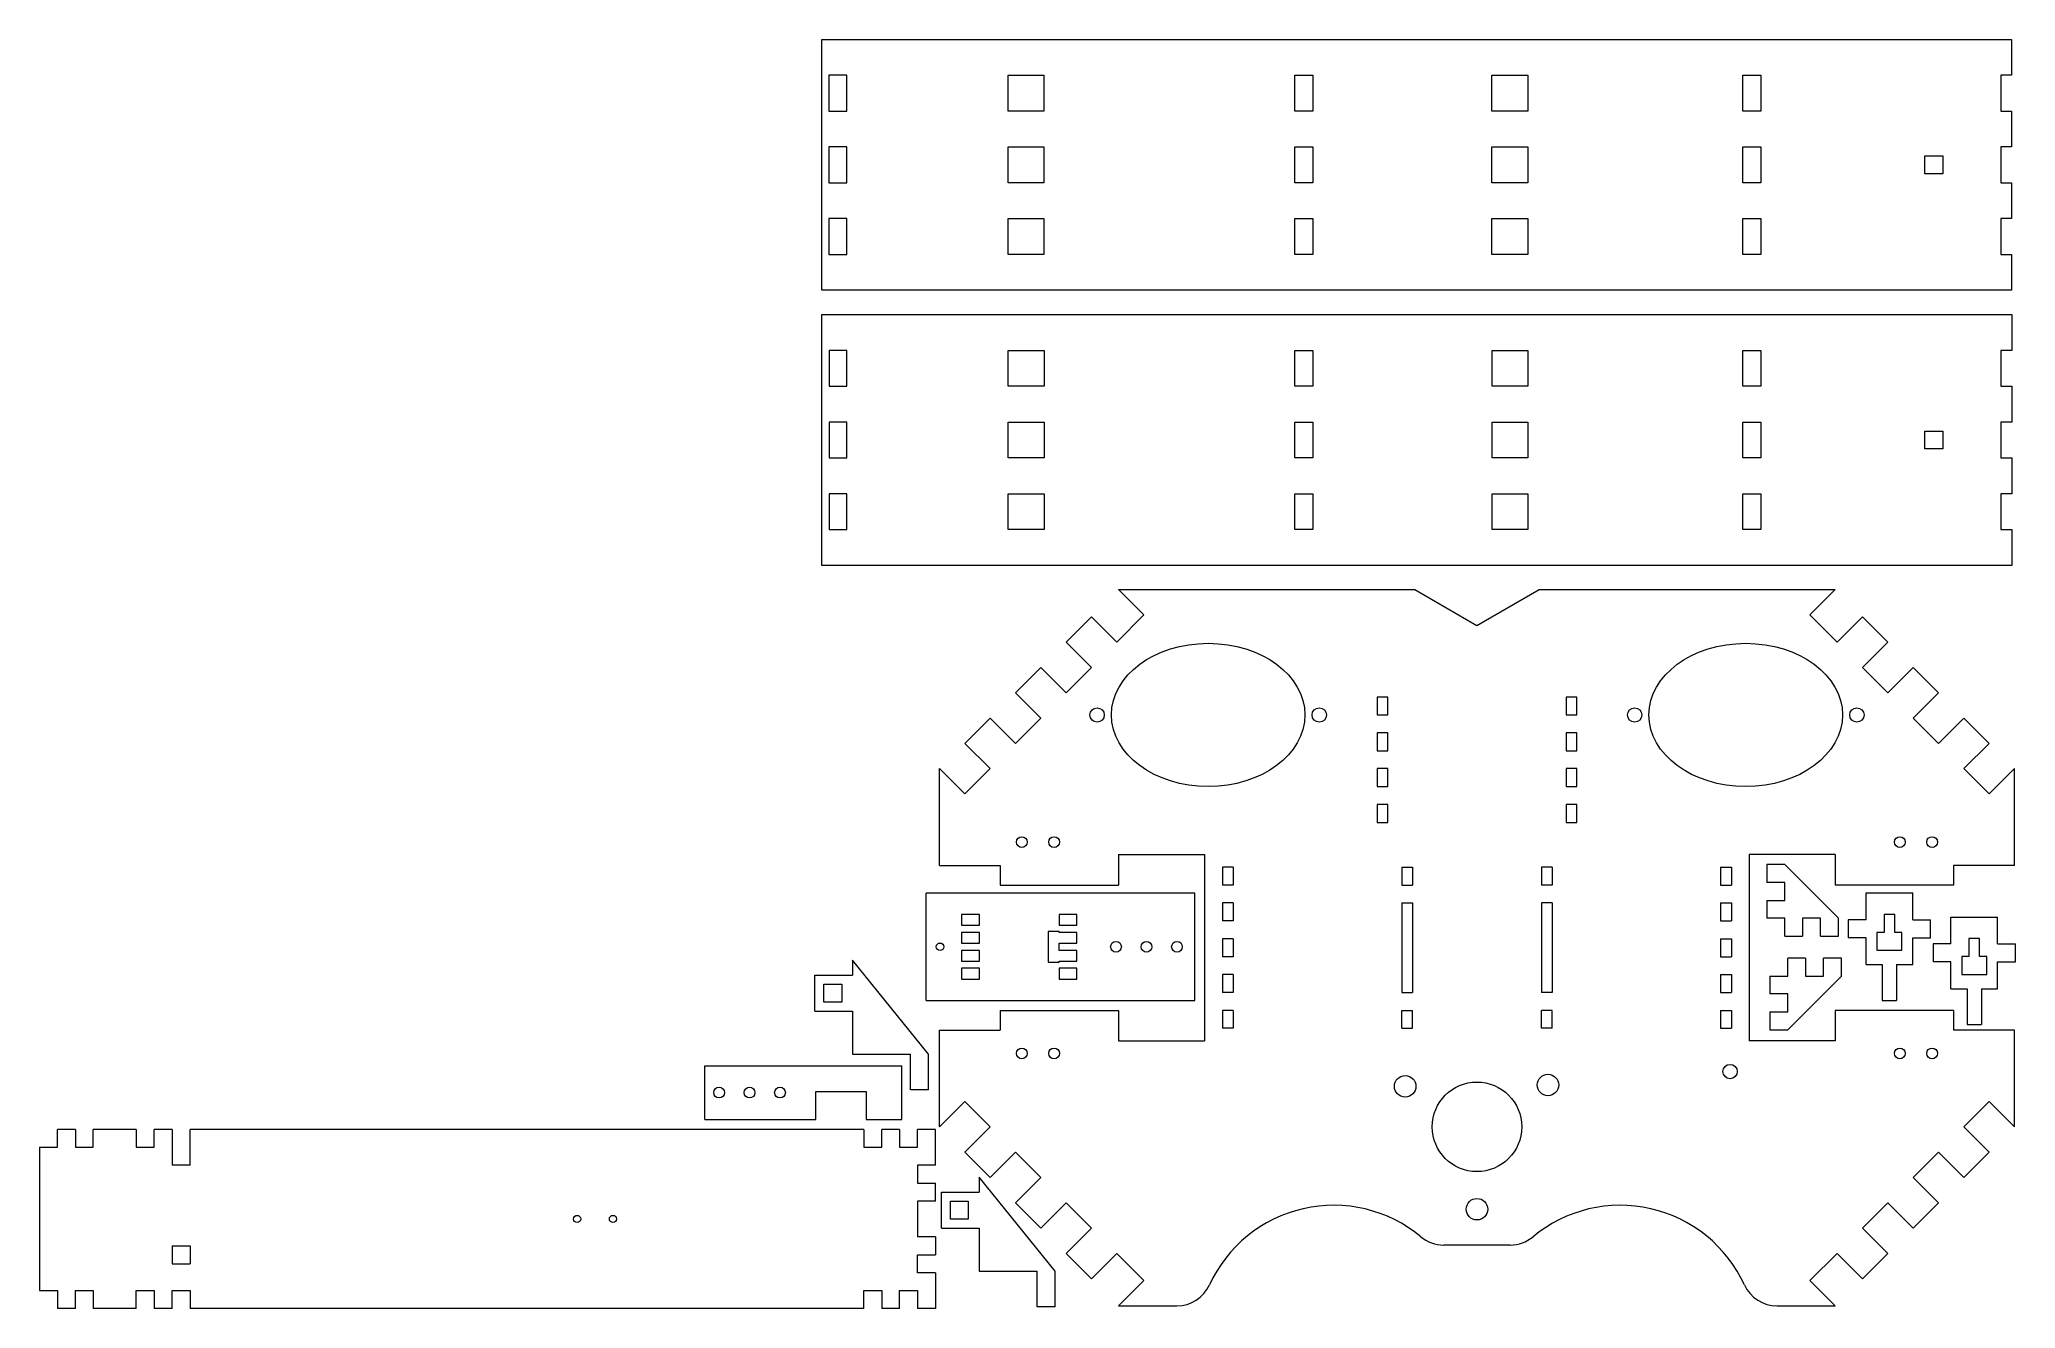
# Model space of a CAD drawing. Header units: millimetres. Extents: x 26 to 578, y 13 to 367.
import ezdxf

# ---------------------------------------------------------------- set-up
doc = ezdxf.new("R2010")
doc.units = ezdxf.units.MM

msp = doc.modelspace()

# ---------------------------------------------------------------- linework, layer by layer
at = {"color": 7, "linetype": 'Continuous', "lineweight": 15}
for p, q in [((244.52, 297.33), (244.52, 367.33)), ((244.52, 367.33), (576.52, 367.33)), ((576.52, 367.33), (576.52, 357.33)), ((251.52, 357.33), (246.52, 357.33)), ((246.52, 357.33), (246.52, 347.33)), ((251.52, 347.33), (251.52, 357.33)), ((296.52, 357.33), (306.52, 357.33)), ((296.52, 347.33), (296.52, 357.33)), ((306.52, 357.33), (306.52, 347.33)), ((376.52, 357.33), (381.52, 357.33)), ((376.52, 347.33), (376.52, 357.33)), ((381.52, 357.33), (381.52, 347.33)), ((431.52, 357.33), (441.52, 357.33)), ((431.52, 347.33), (431.52, 357.33)), ((441.52, 357.33), (441.52, 347.33)), ((501.52, 357.33), (506.52, 357.33)), ((501.52, 347.33), (501.52, 357.33)), ((506.52, 357.33), (506.52, 347.33)), ((576.52, 357.33), (573.52, 357.33)), ((573.52, 357.33), (573.52, 347.33)), ((246.52, 347.33), (251.52, 347.33)), ((306.52, 347.33), (296.52, 347.33)), ((381.52, 347.33), (376.52, 347.33)), ((441.52, 347.33), (431.52, 347.33)), ((506.52, 347.33), (501.52, 347.33)), ((573.52, 347.33), (576.52, 347.33)), ((576.52, 347.33), (576.52, 337.33)), ((251.52, 337.33), (246.52, 337.33)), ((246.52, 337.33), (246.52, 327.33)), ((251.52, 327.33), (251.52, 337.33)), ((296.52, 337.33), (306.52, 337.33)), ((296.52, 327.33), (296.52, 337.33)), ((306.52, 337.33), (306.52, 327.33)), ((376.52, 337.33), (381.52, 337.33)), ((376.52, 327.33), (376.52, 337.33)), ((381.52, 337.33), (381.52, 327.33)), ((431.52, 337.33), (441.52, 337.33)), ((431.52, 327.33), (431.52, 337.33)), ((441.52, 337.33), (441.52, 327.33)), ((501.52, 337.33), (506.52, 337.33)), ((501.52, 327.33), (501.52, 337.33)), ((506.52, 337.33), (506.52, 327.33)), ((576.52, 337.33), (573.52, 337.33)), ((573.52, 337.33), (573.52, 327.33)), ((552.29, 334.83), (557.29, 334.83)), ((552.29, 329.83), (552.29, 334.83)), ((557.29, 334.83), (557.29, 329.83)), ((246.52, 327.33), (251.52, 327.33)), ((306.52, 327.33), (296.52, 327.33)), ((381.52, 327.33), (376.52, 327.33)), ((441.52, 327.33), (431.52, 327.33)), ((506.52, 327.33), (501.52, 327.33)), ((557.29, 329.83), (552.29, 329.83)), ((573.52, 327.33), (576.52, 327.33)), ((576.52, 327.33), (576.52, 317.33)), ((251.52, 317.33), (246.52, 317.33)), ((246.52, 317.33), (246.52, 307.33)), ((251.52, 307.33), (251.52, 317.33)), ((296.52, 317.33), (306.52, 317.33)), ((296.52, 307.33), (296.52, 317.33)), ((306.52, 317.33), (306.52, 307.33)), ((376.52, 317.33), (381.52, 317.33)), ((376.52, 307.33), (376.52, 317.33)), ((381.52, 317.33), (381.52, 307.33)), ((431.52, 317.33), (441.52, 317.33)), ((431.52, 307.33), (431.52, 317.33)), ((441.52, 317.33), (441.52, 307.33)), ((501.52, 317.33), (506.52, 317.33)), ((501.52, 307.33), (501.52, 317.33)), ((506.52, 317.33), (506.52, 307.33)), ((576.52, 317.33), (573.52, 317.33)), ((573.52, 317.33), (573.52, 307.33)), ((246.52, 307.33), (251.52, 307.33)), ((306.52, 307.33), (296.52, 307.33)), ((381.52, 307.33), (376.52, 307.33)), ((441.52, 307.33), (431.52, 307.33)), ((506.52, 307.33), (501.52, 307.33)), ((573.52, 307.33), (576.52, 307.33)), ((576.52, 307.33), (576.52, 297.33)), ((576.52, 297.33), (244.52, 297.33)), ((244.56, 220.51), (244.56, 290.51)), ((244.56, 290.51), (576.56, 290.51)), ((576.56, 290.51), (576.56, 280.51)), ((251.56, 280.51), (246.56, 280.51)), ((246.56, 280.51), (246.56, 270.51)), ((251.56, 270.51), (251.56, 280.51)), ((296.56, 280.51), (306.56, 280.51)), ((296.56, 270.51), (296.56, 280.51)), ((306.56, 280.51), (306.56, 270.51)), ((376.56, 280.51), (381.56, 280.51)), ((376.56, 270.51), (376.56, 280.51)), ((381.56, 280.51), (381.56, 270.51)), ((431.56, 280.51), (441.56, 280.51)), ((431.56, 270.51), (431.56, 280.51)), ((441.56, 280.51), (441.56, 270.51)), ((501.56, 280.51), (506.56, 280.51)), ((501.56, 270.51), (501.56, 280.51)), ((506.56, 280.51), (506.56, 270.51)), ((576.56, 280.51), (573.56, 280.51)), ((573.56, 280.51), (573.56, 270.51)), ((246.56, 270.51), (251.56, 270.51)), ((306.56, 270.51), (296.56, 270.51)), ((381.56, 270.51), (376.56, 270.51)), ((441.56, 270.51), (431.56, 270.51)), ((506.56, 270.51), (501.56, 270.51)), ((573.56, 270.51), (576.56, 270.51)), ((576.56, 270.51), (576.56, 260.51)), ((251.56, 260.51), (246.56, 260.51)), ((246.56, 260.51), (246.56, 250.51)), ((251.56, 250.51), (251.56, 260.51)), ((296.56, 260.51), (306.56, 260.51)), ((296.56, 250.51), (296.56, 260.51)), ((306.56, 260.51), (306.56, 250.51)), ((376.56, 260.51), (381.56, 260.51)), ((376.56, 250.51), (376.56, 260.51)), ((381.56, 260.51), (381.56, 250.51)), ((431.56, 260.51), (441.56, 260.51)), ((431.56, 250.51), (431.56, 260.51)), ((441.56, 260.51), (441.56, 250.51)), ((501.56, 260.51), (506.56, 260.51)), ((501.56, 250.51), (501.56, 260.51)), ((506.56, 260.51), (506.56, 250.51)), ((576.56, 260.51), (573.56, 260.51)), ((573.56, 260.51), (573.56, 250.51)), ((552.33, 258.01), (557.33, 258.01)), ((552.33, 253.01), (552.33, 258.01)), ((557.33, 258.01), (557.33, 253.01)), ((246.56, 250.51), (251.56, 250.51)), ((306.56, 250.51), (296.56, 250.51)), ((381.56, 250.51), (376.56, 250.51)), ((441.56, 250.51), (431.56, 250.51)), ((506.56, 250.51), (501.56, 250.51)), ((557.33, 253.01), (552.33, 253.01)), ((573.56, 250.51), (576.56, 250.51)), ((576.56, 250.51), (576.56, 240.51)), ((251.56, 240.51), (246.56, 240.51)), ((246.56, 240.51), (246.56, 230.51)), ((251.56, 230.51), (251.56, 240.51)), ((296.56, 240.51), (306.56, 240.51)), ((296.56, 230.51), (296.56, 240.51)), ((306.56, 240.51), (306.56, 230.51)), ((376.56, 240.51), (381.56, 240.51)), ((376.56, 230.51), (376.56, 240.51)), ((381.56, 240.51), (381.56, 230.51)), ((431.56, 240.51), (441.56, 240.51)), ((431.56, 230.51), (431.56, 240.51)), ((441.56, 240.51), (441.56, 230.51)), ((501.56, 240.51), (506.56, 240.51)), ((501.56, 230.51), (501.56, 240.51)), ((506.56, 240.51), (506.56, 230.51)), ((576.56, 240.51), (573.56, 240.51)), ((573.56, 240.51), (573.56, 230.51)), ((246.56, 230.51), (251.56, 230.51)), ((306.56, 230.51), (296.56, 230.51)), ((381.56, 230.51), (376.56, 230.51)), ((441.56, 230.51), (431.56, 230.51)), ((506.56, 230.51), (501.56, 230.51)), ((573.56, 230.51), (576.56, 230.51)), ((576.56, 230.51), (576.56, 220.51)), ((576.56, 220.51), (244.56, 220.51)), ((327.34, 213.75), (334.41, 206.68)), ((327.34, 213.75), (410.02, 213.75)), ((410.02, 213.75), (427.34, 203.75)), ((427.34, 203.75), (444.66, 213.75)), ((444.66, 213.75), (527.34, 213.75)), ((527.34, 213.75), (520.27, 206.68)), ((312.7, 199.1), (319.77, 206.17)), ((326.84, 199.1), (319.77, 206.17)), ((334.41, 206.68), (326.84, 199.1)), ((520.27, 206.68), (527.84, 199.1)), ((527.84, 199.1), (534.91, 206.17)), ((541.98, 199.1), (534.91, 206.17)), ((319.77, 192.03), (312.7, 199.1)), ((534.91, 192.03), (541.98, 199.1)), ((298.55, 184.96), (305.62, 192.03)), ((305.62, 192.03), (312.7, 184.96)), ((312.7, 184.96), (319.77, 192.03)), ((541.98, 184.96), (534.91, 192.03)), ((549.06, 192.03), (541.98, 184.96)), ((556.13, 184.96), (549.06, 192.03)), ((305.62, 177.89), (298.55, 184.96)), ((402.49, 183.75), (399.49, 183.75)), ((399.49, 183.75), (399.49, 178.75)), ((402.49, 178.75), (402.49, 183.75)), ((455.19, 183.75), (452.19, 183.75)), ((452.19, 183.75), (452.19, 178.75)), ((455.19, 178.75), (455.19, 183.75)), ((549.06, 177.89), (556.13, 184.96)), ((284.41, 170.82), (291.48, 177.89)), ((291.48, 177.89), (298.55, 170.82)), ((298.55, 170.82), (305.62, 177.89)), ((399.49, 178.75), (402.49, 178.75)), ((452.19, 178.75), (455.19, 178.75)), ((556.13, 170.82), (549.06, 177.89)), ((563.2, 177.89), (556.13, 170.82)), ((570.27, 170.82), (563.2, 177.89)), ((399.49, 173.75), (399.49, 168.75)), ((402.49, 173.75), (399.49, 173.75)), ((402.49, 168.75), (402.49, 173.75)), ((455.19, 173.75), (452.19, 173.75)), ((452.19, 173.75), (452.19, 168.75)), ((455.19, 168.75), (455.19, 173.75)), ((284.41, 170.82), (291.48, 163.75)), ((399.49, 168.75), (402.49, 168.75)), ((452.19, 168.75), (455.19, 168.75)), ((570.27, 170.82), (563.2, 163.75)), ((277.34, 136.75), (277.34, 163.75)), ((284.41, 156.68), (277.34, 163.75)), ((291.48, 163.75), (284.41, 156.68)), ((399.49, 163.75), (399.49, 158.75)), ((402.49, 163.75), (399.49, 163.75)), ((402.49, 158.75), (402.49, 163.75)), ((455.19, 163.75), (452.19, 163.75)), ((452.19, 163.75), (452.19, 158.75)), ((455.19, 158.75), (455.19, 163.75)), ((563.2, 163.75), (570.27, 156.68)), ((570.27, 156.68), (577.34, 163.75)), ((577.34, 136.75), (577.34, 163.75)), ((399.49, 158.75), (402.49, 158.75)), ((452.19, 158.75), (455.19, 158.75)), ((399.49, 153.75), (399.49, 148.75)), ((402.49, 153.75), (399.49, 153.75)), ((402.49, 148.75), (402.49, 153.75)), ((455.19, 153.75), (452.19, 153.75)), ((452.19, 153.75), (452.19, 148.75)), ((455.19, 148.75), (455.19, 153.75)), ((399.49, 148.75), (402.49, 148.75)), ((452.19, 148.75), (455.19, 148.75)), ((327.34, 139.75), (351.34, 139.75)), ((327.34, 139.75), (327.34, 131.25)), ((351.34, 139.75), (351.34, 87.75)), ((527.34, 139.75), (503.34, 139.75)), ((503.34, 139.75), (503.34, 87.75)), ((527.34, 139.75), (527.34, 131.25)), ((277.34, 136.75), (294.34, 136.75)), ((294.34, 136.75), (294.34, 131.25)), ((359.34, 136.25), (356.34, 136.25)), ((356.34, 136.25), (356.34, 131.25)), ((359.34, 136.25), (359.34, 131.25)), ((406.34, 136.25), (406.34, 131.25)), ((406.34, 136.25), (409.34, 136.25)), ((409.34, 136.25), (409.34, 131.25)), ((445.34, 136.25), (445.34, 131.25)), ((448.34, 136.25), (445.34, 136.25)), ((448.34, 136.25), (448.34, 131.25)), ((495.34, 136.25), (498.34, 136.25)), ((495.34, 136.25), (495.34, 131.25)), ((498.34, 136.25), (498.34, 131.25)), ((513.21, 136.97), (508.21, 136.97)), ((508.21, 136.97), (508.21, 131.97)), ((513.21, 136.97), (528.21, 121.97)), ((577.34, 136.75), (560.34, 136.75)), ((560.34, 136.75), (560.34, 131.25)), ((273.63, 99.02), (273.63, 129.02)), ((348.63, 129.02), (273.63, 129.02)), ((294.34, 131.25), (327.34, 131.25)), ((348.63, 99.02), (348.63, 129.02)), ((359.34, 131.25), (356.34, 131.25)), ((406.34, 131.25), (409.34, 131.25)), ((448.34, 131.25), (445.34, 131.25)), ((495.34, 131.25), (498.34, 131.25)), ((513.21, 131.97), (508.21, 131.97)), ((508.21, 126.97), (513.21, 126.97)), ((508.21, 126.97), (508.21, 121.97)), ((513.21, 126.97), (513.21, 131.97)), ((560.34, 131.25), (527.34, 131.25)), ((535.92, 121.54), (535.92, 129.04)), ((535.92, 129.04), (548.92, 129.04)), ((548.92, 121.54), (548.92, 129.04)), ((288.53, 123.02), (283.53, 123.02)), ((283.53, 123.02), (283.53, 120.02)), ((288.53, 120.02), (288.53, 123.02)), ((315.73, 123.02), (310.73, 123.02)), ((310.73, 123.02), (310.73, 120.02)), ((315.73, 120.02), (315.73, 123.02)), ((359.34, 126.25), (356.34, 126.25)), ((356.34, 126.25), (356.34, 121.25)), ((359.34, 126.25), (359.34, 121.25)), ((406.34, 126.25), (406.34, 101.25)), ((406.34, 126.25), (409.34, 126.25)), ((409.34, 126.25), (409.34, 101.25)), ((445.34, 126.25), (445.34, 101.25)), ((448.34, 126.25), (445.34, 126.25)), ((448.34, 126.25), (448.34, 101.25)), ((495.34, 126.25), (498.34, 126.25)), ((495.34, 126.25), (495.34, 121.25)), ((498.34, 126.25), (498.34, 121.25)), ((513.21, 121.97), (508.21, 121.97)), ((513.21, 116.97), (513.21, 121.97)), ((523.21, 121.97), (518.21, 121.97)), ((518.21, 121.97), (518.21, 116.97)), ((523.21, 116.97), (523.21, 121.97)), ((528.21, 116.97), (528.21, 121.97)), ((530.92, 121.54), (530.92, 116.54)), ((535.92, 121.54), (530.92, 121.54)), ((543.92, 123.04), (540.92, 123.04)), ((540.92, 123.04), (540.92, 118.04)), ((543.92, 118.04), (543.92, 123.04)), ((548.92, 121.54), (553.92, 121.54)), ((553.92, 116.54), (553.92, 121.54)), ((559.61, 114.8), (559.61, 122.3)), ((559.61, 122.3), (572.61, 122.3)), ((572.61, 114.8), (572.61, 122.3)), ((283.53, 120.02), (288.53, 120.02)), ((288.53, 118.02), (283.53, 118.02)), ((283.53, 118.02), (283.53, 115.02)), ((288.53, 115.02), (288.53, 118.02)), ((310.73, 118.27), (307.73, 118.27)), ((307.73, 118.27), (307.73, 109.77)), ((310.73, 120.02), (315.73, 120.02)), ((310.73, 118.02), (310.73, 118.27)), ((315.73, 118.02), (310.73, 118.02)), ((315.73, 115.02), (315.73, 118.02)), ((359.34, 121.25), (356.34, 121.25)), ((359.34, 116.25), (356.34, 116.25)), ((356.34, 116.25), (356.34, 111.25)), ((359.34, 116.25), (359.34, 111.25)), ((495.34, 121.25), (498.34, 121.25)), ((495.34, 116.25), (498.34, 116.25)), ((495.34, 116.25), (495.34, 111.25)), ((498.34, 116.25), (498.34, 111.25)), ((513.21, 116.97), (518.21, 116.97)), ((523.21, 116.97), (528.21, 116.97)), ((535.92, 116.54), (530.92, 116.54)), ((535.92, 109.04), (535.92, 116.54)), ((540.92, 118.04), (538.92, 118.04)), ((538.92, 118.04), (538.92, 113.04)), ((545.92, 118.04), (543.92, 118.04)), ((545.92, 113.04), (545.92, 118.04)), ((548.92, 116.54), (553.92, 116.54)), ((548.92, 109.04), (548.92, 116.54)), ((567.61, 116.3), (564.61, 116.3)), ((564.61, 116.3), (564.61, 111.3)), ((567.61, 111.3), (567.61, 116.3)), ((283.53, 115.02), (288.53, 115.02)), ((288.53, 113.02), (283.53, 113.02)), ((283.53, 113.02), (283.53, 110.02)), ((288.53, 110.02), (288.53, 113.02)), ((310.73, 113.02), (310.73, 115.02)), ((310.73, 115.02), (315.73, 115.02)), ((315.73, 113.02), (310.73, 113.02)), ((315.73, 110.02), (315.73, 113.02)), ((359.34, 111.25), (356.34, 111.25)), ((495.34, 111.25), (498.34, 111.25)), ((514.06, 105.84), (514.06, 110.84)), ((519.06, 110.84), (514.06, 110.84)), ((519.06, 110.84), (519.06, 105.84)), ((524.06, 105.84), (524.06, 110.84)), ((529.06, 110.84), (524.06, 110.84)), ((529.06, 105.84), (529.06, 110.84)), ((538.92, 113.04), (545.92, 113.04)), ((554.61, 114.8), (554.61, 109.8)), ((559.61, 114.8), (554.61, 114.8)), ((564.61, 111.3), (562.61, 111.3)), ((562.61, 111.3), (562.61, 106.3)), ((569.61, 111.3), (567.61, 111.3)), ((569.61, 106.3), (569.61, 111.3)), ((572.61, 114.8), (577.61, 114.8)), ((577.61, 109.8), (577.61, 114.8)), ((242.59, 96.05), (242.59, 106.05)), ((242.59, 106.05), (253.09, 106.05)), ((274.32, 84.05), (253.09, 110.25)), ((253.09, 110.25), (253.09, 106.05)), ((283.53, 110.02), (288.53, 110.02)), ((288.53, 108.02), (283.53, 108.02)), ((283.53, 108.02), (283.53, 105.02)), ((283.53, 105.02), (288.53, 105.02)), ((288.53, 105.02), (288.53, 108.02)), ((307.73, 109.77), (310.73, 109.77)), ((310.73, 109.77), (310.73, 110.02)), ((310.73, 110.02), (315.73, 110.02)), ((315.73, 108.02), (310.73, 108.02)), ((310.73, 108.02), (310.73, 105.02)), ((310.73, 105.02), (315.73, 105.02)), ((315.73, 105.02), (315.73, 108.02)), ((359.34, 106.25), (356.34, 106.25)), ((356.34, 106.25), (356.34, 101.25)), ((359.34, 106.25), (359.34, 101.25)), ((495.34, 106.25), (498.34, 106.25)), ((495.34, 106.25), (495.34, 101.25)), ((498.34, 106.25), (498.34, 101.25)), ((509.06, 105.84), (514.06, 105.84)), ((509.06, 105.84), (509.06, 100.84)), ((529.06, 105.84), (514.06, 90.84)), ((519.06, 105.84), (524.06, 105.84)), ((535.92, 109.04), (540.42, 109.04)), ((540.42, 109.04), (540.42, 99.04)), ((544.42, 109.04), (548.92, 109.04)), ((544.42, 109.04), (544.42, 99.04)), ((559.61, 109.8), (554.61, 109.8)), ((559.61, 102.3), (559.61, 109.8)), ((562.61, 106.3), (569.61, 106.3)), ((572.61, 109.8), (577.61, 109.8)), ((572.61, 102.3), (572.61, 109.8)), ((245.09, 98.55), (245.09, 103.55)), ((245.09, 103.55), (250.09, 103.55)), ((250.09, 103.55), (250.09, 98.55)), ((359.34, 101.25), (356.34, 101.25)), ((406.34, 101.25), (409.34, 101.25)), ((448.34, 101.25), (445.34, 101.25)), ((495.34, 101.25), (498.34, 101.25)), ((514.06, 100.84), (509.06, 100.84)), ((514.06, 95.84), (514.06, 100.84)), ((559.61, 102.3), (564.11, 102.3)), ((564.11, 102.3), (564.11, 92.3)), ((568.11, 102.3), (572.61, 102.3)), ((568.11, 102.3), (568.11, 92.3)), ((242.59, 96.05), (253.09, 96.05)), ((250.09, 98.55), (245.09, 98.55)), ((253.09, 96.05), (253.09, 84.05)), ((273.63, 99.02), (348.63, 99.02)), ((294.34, 96.25), (294.34, 90.75)), ((294.34, 96.25), (327.34, 96.25)), ((327.34, 96.25), (327.34, 87.75)), ((359.34, 96.25), (356.34, 96.25)), ((356.34, 96.25), (356.34, 91.25)), ((359.34, 96.25), (359.34, 91.25)), ((406.34, 96.25), (409.34, 96.25)), ((406.34, 91.25), (406.34, 96.25)), ((409.34, 91.25), (409.34, 96.25)), ((448.34, 96.25), (445.34, 96.25)), ((445.34, 91.25), (445.34, 96.25)), ((448.34, 91.25), (448.34, 96.25)), ((495.34, 96.25), (498.34, 96.25)), ((495.34, 96.25), (495.34, 91.25)), ((498.34, 96.25), (498.34, 91.25)), ((509.06, 95.84), (514.06, 95.84)), ((509.06, 95.84), (509.06, 90.84)), ((527.34, 96.25), (527.34, 87.75)), ((560.34, 96.25), (527.34, 96.25)), ((540.42, 99.04), (544.42, 99.04)), ((560.34, 96.25), (560.34, 90.75)), ((277.34, 63.75), (277.34, 90.75)), ((277.34, 90.75), (294.34, 90.75)), ((359.34, 91.25), (356.34, 91.25)), ((406.34, 91.25), (409.34, 91.25)), ((448.34, 91.25), (445.34, 91.25)), ((495.34, 91.25), (498.34, 91.25)), ((509.06, 90.84), (514.06, 90.84)), ((577.34, 90.75), (560.34, 90.75)), ((564.11, 92.3), (568.11, 92.3)), ((577.34, 63.75), (577.34, 90.75)), ((253.09, 84.05), (269.32, 84.05)), ((269.32, 74.05), (269.32, 84.05)), ((274.32, 74.05), (274.32, 84.05)), ((327.34, 87.75), (351.34, 87.75)), ((527.34, 87.75), (503.34, 87.75)), ((211.87, 65.81), (211.87, 80.81)), ((211.87, 80.81), (266.87, 80.81)), ((266.87, 65.81), (266.87, 80.81)), ((242.87, 65.81), (242.87, 73.63)), ((242.87, 73.63), (256.87, 73.63)), ((256.87, 73.63), (256.87, 65.81)), ((274.32, 74.05), (269.32, 74.05)), ((284.41, 70.82), (277.34, 63.75)), ((291.48, 63.75), (284.41, 70.82)), ((563.2, 63.75), (570.27, 70.82)), ((570.27, 70.82), (577.34, 63.75)), ((31.25, 58.03), (31.25, 63.03)), ((36.25, 63.03), (31.25, 63.03)), ((36.25, 63.03), (36.25, 58.03)), ((41.25, 58.03), (41.25, 63.03)), ((53.25, 63.03), (41.25, 63.03)), ((53.25, 63.03), (53.25, 58.03)), ((58.25, 58.03), (58.25, 63.03)), ((63.25, 63.03), (58.25, 63.03)), ((63.25, 63.03), (63.25, 53.03)), ((256.25, 63.03), (68.25, 63.03)), ((68.25, 53.03), (68.25, 63.03)), ((211.87, 65.81), (242.87, 65.81)), ((256.25, 63.03), (256.25, 58.03)), ((256.87, 65.81), (266.87, 65.81)), ((261.25, 58.03), (261.25, 63.03)), ((266.25, 63.03), (261.25, 63.03)), ((266.25, 63.03), (266.25, 58.03)), ((271.25, 58.03), (271.25, 63.03)), ((276.25, 63.03), (271.25, 63.03)), ((276.25, 53.03), (276.25, 63.03)), ((284.41, 56.68), (291.48, 63.75)), ((570.27, 56.68), (563.2, 63.75)), ((26.25, 58.03), (26.25, 18.03)), ((26.25, 58.03), (31.25, 58.03)), ((36.25, 58.03), (41.25, 58.03)), ((53.25, 58.03), (58.25, 58.03)), ((256.25, 58.03), (261.25, 58.03)), ((266.25, 58.03), (271.25, 58.03)), ((284.41, 56.68), (291.48, 49.6)), ((291.48, 49.6), (298.55, 56.68)), ((298.55, 56.68), (305.62, 49.6)), ((556.13, 56.68), (549.06, 49.6)), ((563.2, 49.6), (556.13, 56.68)), ((570.27, 56.68), (563.2, 49.6)), ((68.25, 53.03), (63.25, 53.03)), ((276.25, 53.03), (271.25, 53.03)), ((271.25, 53.03), (271.25, 48.03)), ((309.63, 23.49), (288.4, 49.69)), ((288.4, 49.69), (288.4, 45.49)), ((271.25, 48.03), (276.25, 48.03)), ((276.25, 43.03), (276.25, 48.03)), ((277.9, 35.49), (277.9, 45.49)), ((277.9, 45.49), (288.4, 45.49)), ((305.62, 49.6), (298.55, 42.53)), ((549.06, 49.6), (556.13, 42.53)), ((276.25, 43.03), (271.25, 43.03)), ((271.25, 43.03), (271.25, 33.03)), ((280.4, 37.99), (280.4, 42.99)), ((280.4, 42.99), (285.4, 42.99)), ((285.4, 42.99), (285.4, 37.99)), ((298.55, 42.53), (305.62, 35.46)), ((305.62, 35.46), (312.7, 42.53)), ((312.7, 42.53), (319.77, 35.46)), ((541.98, 42.53), (534.91, 35.46)), ((549.06, 35.46), (541.98, 42.53)), ((556.13, 42.53), (549.06, 35.46)), ((277.9, 35.49), (288.4, 35.49)), ((285.4, 37.99), (280.4, 37.99)), ((288.4, 35.49), (288.4, 23.49)), ((319.77, 35.46), (312.7, 28.39)), ((534.91, 35.46), (541.98, 28.39)), ((63.25, 30.53), (68.25, 30.53)), ((63.25, 30.53), (63.25, 25.53)), ((68.25, 30.53), (68.25, 25.53)), ((276.25, 33.03), (271.25, 33.03)), ((271.25, 28.03), (276.25, 28.03)), ((271.25, 23.03), (271.25, 28.03)), ((276.25, 33.03), (276.25, 28.03)), ((312.7, 28.39), (319.77, 21.32)), ((326.84, 28.39), (319.77, 21.32)), ((334.41, 20.82), (326.84, 28.39)), ((436.61, 30.75), (418.07, 30.75)), ((520.27, 20.82), (527.84, 28.39)), ((527.84, 28.39), (534.91, 21.32)), ((541.98, 28.39), (534.91, 21.32)), ((63.25, 25.53), (68.25, 25.53)), ((276.25, 23.03), (271.25, 23.03)), ((276.25, 23.03), (276.25, 13.03)), ((288.4, 23.49), (304.63, 23.49)), ((304.63, 13.49), (304.63, 23.49)), ((309.63, 13.49), (309.63, 23.49)), ((26.25, 18.03), (31.25, 18.03)), ((31.25, 18.03), (31.25, 13.03)), ((36.25, 18.03), (41.25, 18.03)), ((36.25, 13.03), (36.25, 18.03)), ((41.25, 18.03), (41.25, 13.03)), ((53.25, 18.03), (58.25, 18.03)), ((53.25, 13.03), (53.25, 18.03)), ((58.25, 18.03), (58.25, 13.03)), ((63.25, 18.03), (68.25, 18.03)), ((63.25, 13.03), (63.25, 18.03)), ((68.25, 18.03), (68.25, 13.03)), ((256.25, 18.03), (261.25, 18.03)), ((256.25, 13.03), (256.25, 18.03)), ((261.25, 18.03), (261.25, 13.03)), ((266.25, 18.03), (271.25, 18.03)), ((266.25, 13.03), (266.25, 18.03)), ((271.25, 18.03), (271.25, 13.03)), ((327.34, 13.75), (334.41, 20.82)), ((527.34, 13.75), (520.27, 20.82)), ((36.25, 13.03), (31.25, 13.03)), ((53.25, 13.03), (41.25, 13.03)), ((63.25, 13.03), (58.25, 13.03)), ((256.25, 13.03), (68.25, 13.03)), ((266.25, 13.03), (261.25, 13.03)), ((276.25, 13.03), (271.25, 13.03)), ((309.63, 13.49), (304.63, 13.49)), ((327.34, 13.75), (343.6, 13.75)), ((511.08, 13.75), (527.34, 13.75))]:
    msp.add_line(p, q, dxfattribs=at)
for centre, radius in [((321.34, 178.75), 2), ((383.34, 178.75), 2), ((471.34, 178.75), 2), ((533.34, 178.75), 2), ((300.34, 143.25), 1.5), ((309.34, 143.25), 1.5), ((545.34, 143.25), 1.5), ((554.34, 143.25), 1.5), ((277.53, 114.02), 1.05), ((326.63, 114.02), 1.5), ((335.13, 114.02), 1.5), ((343.63, 114.02), 1.5), ((300.34, 84.25), 1.5), ((309.34, 84.25), 1.5), ((545.34, 84.25), 1.5), ((554.34, 84.25), 1.5), ((407.31, 75.06), 3), ((447.15, 75.43), 3), ((497.98, 79.19), 2), ((215.87, 73.31), 1.5), ((224.37, 73.31), 1.5), ((232.87, 73.31), 1.5), ((427.34, 63.75), 12.5), ((176.25, 38.03), 1), ((186.25, 38.03), 1), ((427.34, 40.75), 3)]:
    msp.add_circle(centre, radius, dxfattribs=at)
for centre, radius, start, end in [((387.34, 3.75), 38.1, 50.2849, 155.4303), ((467.34, 3.75), 38.1, 24.5697, 129.7151), ((418.07, 40.75), 10, 230.2849, 270), ((436.61, 40.75), 10, 270, 309.7151), ((343.6, 23.75), 10, 270, 335.4303), ((511.08, 23.75), 10, 204.5697, 270)]:
    msp.add_arc(centre, radius, start, end, dxfattribs=at)
for centre, major_axis in [((352.34, 178.75), (-27, 0)), ((502.34, 178.75), (27, 0))]:
    msp.add_ellipse(centre, major_axis=major_axis, ratio=0.740741, dxfattribs=at)

doc.saveas('drawing.dxf')
